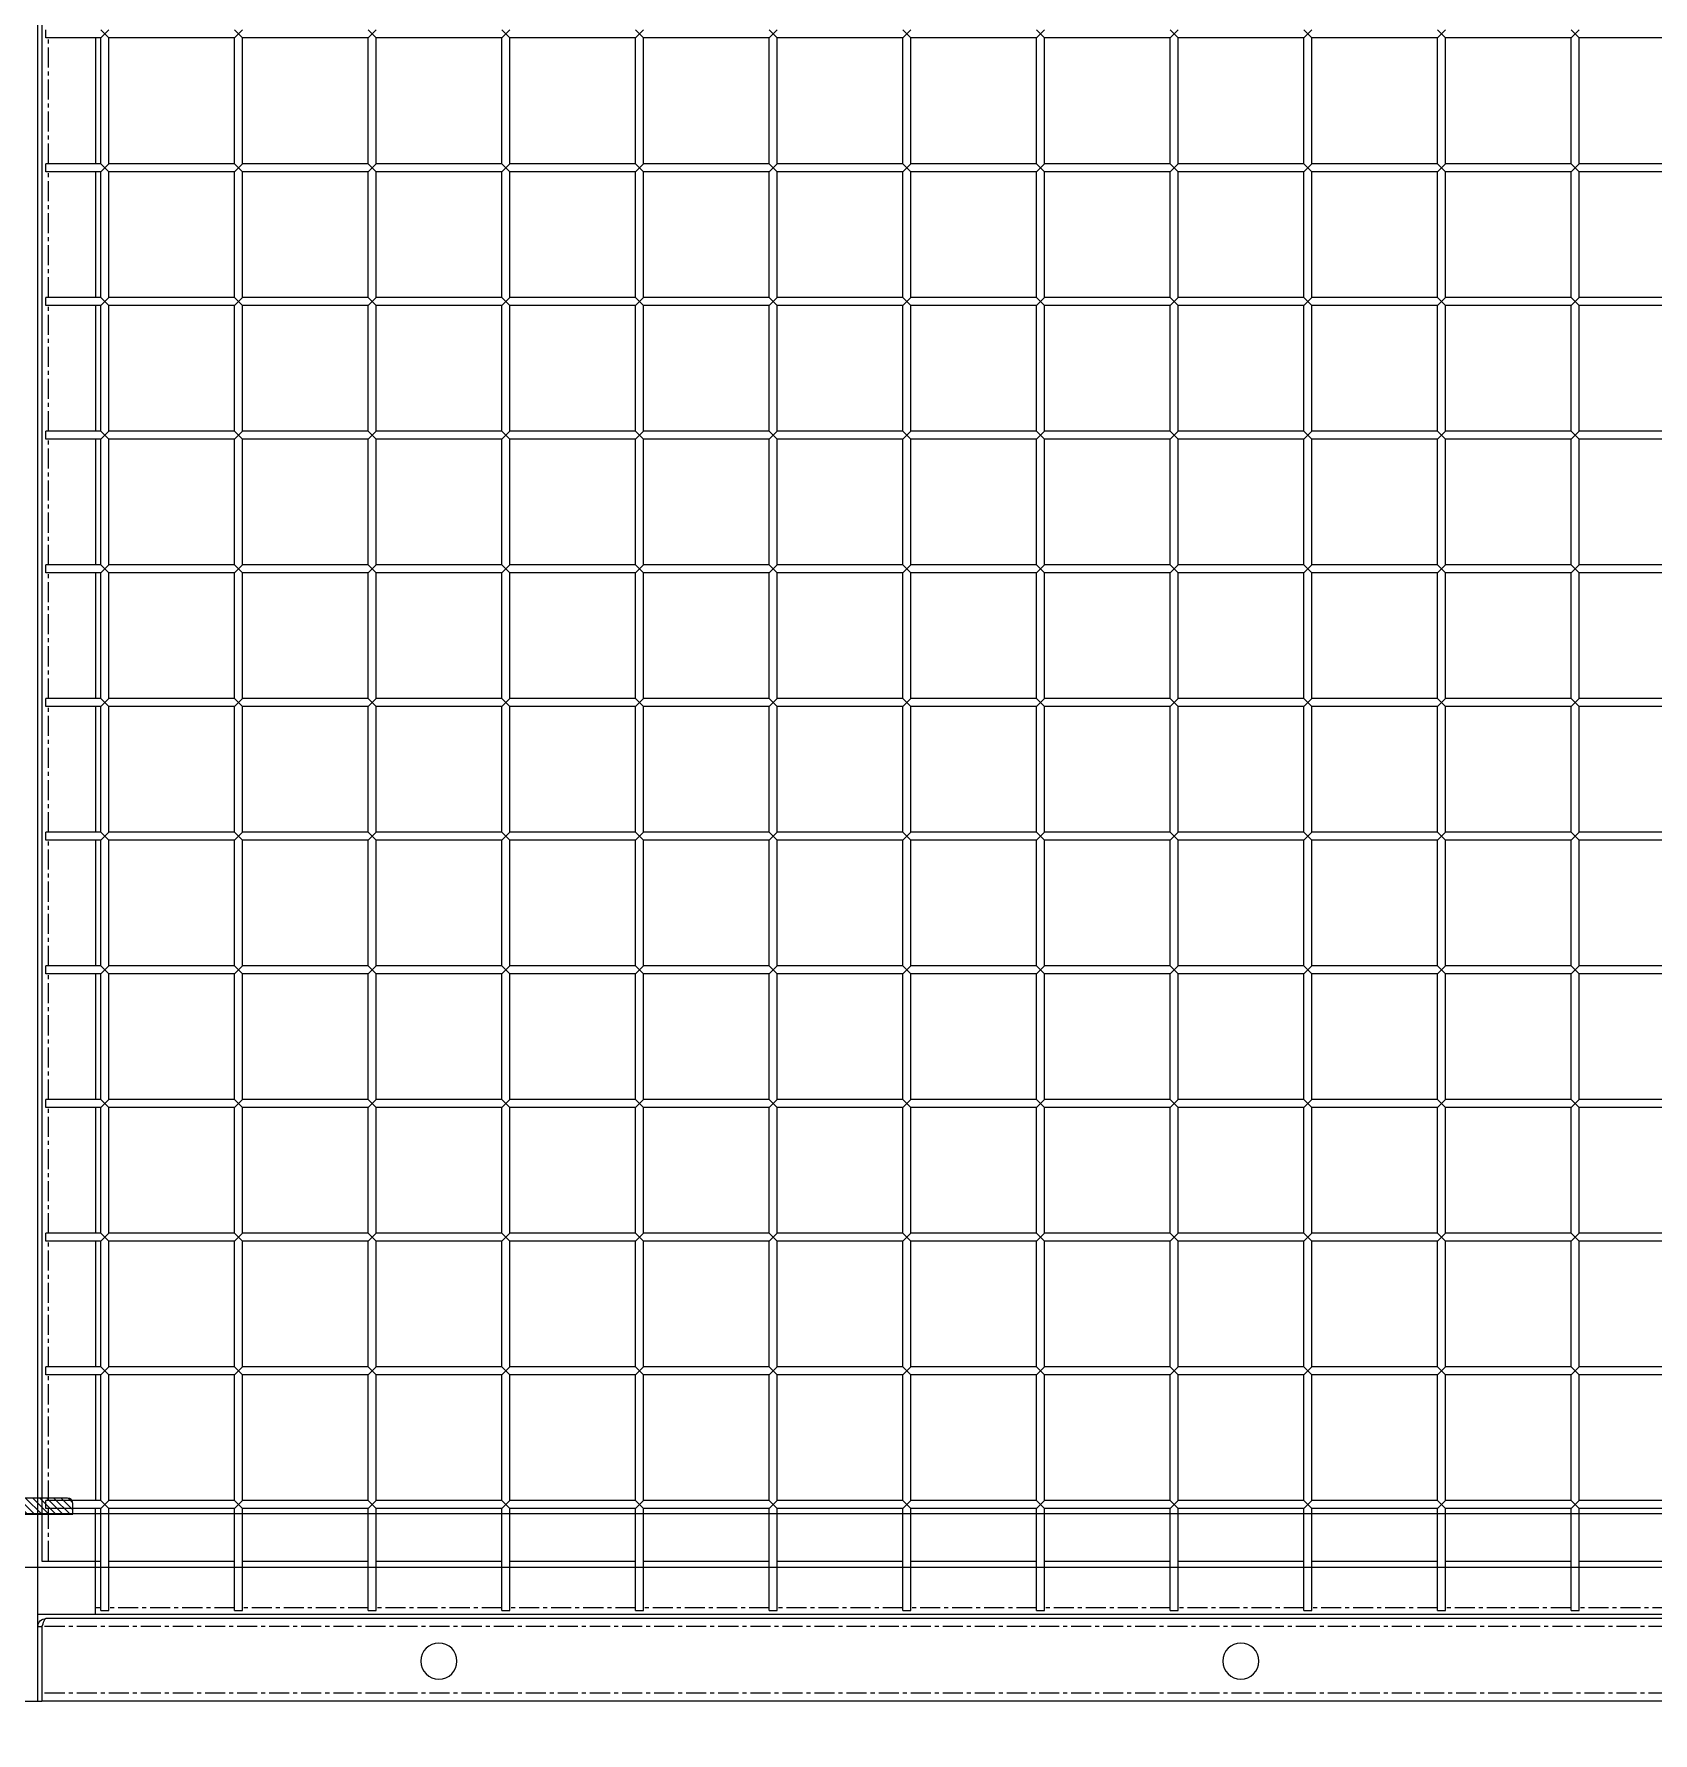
# Model space of a CAD drawing. Header units: millimetres. Extents: x -198529 to 244266, y -64 to 158464.
# Drawn here: x -165610 to -165005, y 94521 to 95157 of the extents above; entities that cross this region are included whole.
import ezdxf

# ---------------------------------------------------------------- set-up
doc = ezdxf.new("R2010")
doc.units = ezdxf.units.MM
doc.linetypes.add('CENTER', pattern=[12, 7.5, -1.5, 1.5, -1.5])
for name, color, linetype in [('0-DCC', 30, 'Continuous'), ('0-DCC-STRUC', 180, 'Continuous'), ('ANGEL STEEL_75x75x3.0', 22, 'Continuous')]:
    doc.layers.add(name, color=color, linetype=linetype)
pattern_1 = [(45, (70645.0448, 93964.8255), (-1.325825215, 1.325825215), [])]

# ---------------------------------------------------------------- blocks, each defined once
blk = doc.blocks.new('DCC2850x1800(右)')
at = {"color": 0, "linetype": 'Continuous'}
for p, q in [((65616, -74478.48), (65616, -72678.48)), ((65614.5, -72730.88), (65614.5, -74426.08)), ((65042.5, -73853.48), (65039.5, -73856.48)), ((65042.5, -73856.48), (65039.5, -73853.48)), ((65092.5, -73853.48), (65089.5, -73856.48)), ((65092.5, -73856.48), (65089.5, -73853.48)), ((65142.5, -73853.48), (65139.5, -73856.48)), ((65142.5, -73856.48), (65139.5, -73853.48)), ((65192.5, -73853.48), (65189.5, -73856.48)), ((65192.5, -73856.48), (65189.5, -73853.48)), ((65242.5, -73853.48), (65239.5, -73856.48)), ((65242.5, -73856.48), (65239.5, -73853.48)), ((65292.5, -73853.48), (65289.5, -73856.48)), ((65292.5, -73856.48), (65289.5, -73853.48)), ((65342.5, -73853.48), (65339.5, -73856.48)), ((65342.5, -73856.48), (65339.5, -73853.48)), ((65392.5, -73853.48), (65389.5, -73856.48)), ((65392.5, -73856.48), (65389.5, -73853.48)), ((65442.5, -73853.48), (65439.5, -73856.48)), ((65442.5, -73856.48), (65439.5, -73853.48)), ((65492.5, -73853.48), (65489.5, -73856.48)), ((65492.5, -73856.48), (65489.5, -73853.48)), ((65542.5, -73853.48), (65539.5, -73856.48)), ((65542.5, -73856.48), (65539.5, -73853.48)), ((65592.5, -73853.48), (65589.5, -73856.48)), ((65592.5, -73856.48), (65589.5, -73853.48)), ((65613, -73856.48), (65613, -73853.48)), ((64992.5, -73856.48), (65039.5, -73856.48)), ((65039.5, -73903.48), (65039.5, -73856.48)), ((65042.5, -73903.48), (65042.5, -73856.48)), ((65042.5, -73856.48), (65089.5, -73856.48)), ((65089.5, -73903.48), (65089.5, -73856.48)), ((65092.5, -73903.48), (65092.5, -73856.48)), ((65092.5, -73856.48), (65139.5, -73856.48)), ((65139.5, -73903.48), (65139.5, -73856.48)), ((65142.5, -73903.48), (65142.5, -73856.48)), ((65142.5, -73856.48), (65189.5, -73856.48)), ((65189.5, -73903.48), (65189.5, -73856.48)), ((65192.5, -73903.48), (65192.5, -73856.48)), ((65192.5, -73856.48), (65239.5, -73856.48)), ((65239.5, -73903.48), (65239.5, -73856.48)), ((65242.5, -73903.48), (65242.5, -73856.48)), ((65242.5, -73856.48), (65289.5, -73856.48)), ((65289.5, -73903.48), (65289.5, -73856.48)), ((65292.5, -73903.48), (65292.5, -73856.48)), ((65292.5, -73856.48), (65339.5, -73856.48)), ((65339.5, -73903.48), (65339.5, -73856.48)), ((65342.5, -73903.48), (65342.5, -73856.48)), ((65342.5, -73856.48), (65389.5, -73856.48)), ((65389.5, -73903.48), (65389.5, -73856.48)), ((65392.5, -73903.48), (65392.5, -73856.48)), ((65392.5, -73856.48), (65439.5, -73856.48)), ((65439.5, -73903.48), (65439.5, -73856.48)), ((65442.5, -73903.48), (65442.5, -73856.48)), ((65442.5, -73856.48), (65489.5, -73856.48)), ((65489.5, -73903.48), (65489.5, -73856.48)), ((65492.5, -73903.48), (65492.5, -73856.48)), ((65492.5, -73856.48), (65539.5, -73856.48)), ((65539.5, -73903.48), (65539.5, -73856.48)), ((65542.5, -73903.48), (65542.5, -73856.48)), ((65542.5, -73856.48), (65589.5, -73856.48)), ((65589.5, -73903.48), (65589.5, -73856.48)), ((65592.5, -73903.48), (65592.5, -73856.48)), ((65592.5, -73856.48), (65613, -73856.48)), ((65594.5, -73856.48), (65594.5, -73903.48)), ((64992.5, -73903.48), (65039.5, -73903.48)), ((65042.5, -73903.48), (65039.5, -73906.48)), ((65042.5, -73906.48), (65039.5, -73903.48)), ((65042.5, -73903.48), (65089.5, -73903.48)), ((65092.5, -73903.48), (65089.5, -73906.48)), ((65092.5, -73906.48), (65089.5, -73903.48)), ((65092.5, -73903.48), (65139.5, -73903.48)), ((65142.5, -73903.48), (65139.5, -73906.48)), ((65142.5, -73906.48), (65139.5, -73903.48)), ((65142.5, -73903.48), (65189.5, -73903.48)), ((65192.5, -73903.48), (65189.5, -73906.48)), ((65192.5, -73906.48), (65189.5, -73903.48)), ((65192.5, -73903.48), (65239.5, -73903.48)), ((65242.5, -73903.48), (65239.5, -73906.48)), ((65242.5, -73906.48), (65239.5, -73903.48)), ((65242.5, -73903.48), (65289.5, -73903.48)), ((65292.5, -73903.48), (65289.5, -73906.48)), ((65292.5, -73906.48), (65289.5, -73903.48)), ((65292.5, -73903.48), (65339.5, -73903.48)), ((65342.5, -73903.48), (65339.5, -73906.48)), ((65342.5, -73906.48), (65339.5, -73903.48)), ((65342.5, -73903.48), (65389.5, -73903.48)), ((65392.5, -73903.48), (65389.5, -73906.48)), ((65392.5, -73906.48), (65389.5, -73903.48)), ((65392.5, -73903.48), (65439.5, -73903.48)), ((65442.5, -73903.48), (65439.5, -73906.48)), ((65442.5, -73906.48), (65439.5, -73903.48)), ((65442.5, -73903.48), (65489.5, -73903.48)), ((65492.5, -73903.48), (65489.5, -73906.48)), ((65492.5, -73906.48), (65489.5, -73903.48)), ((65492.5, -73903.48), (65539.5, -73903.48)), ((65542.5, -73903.48), (65539.5, -73906.48)), ((65542.5, -73906.48), (65539.5, -73903.48)), ((65542.5, -73903.48), (65589.5, -73903.48)), ((65592.5, -73903.48), (65589.5, -73906.48)), ((65592.5, -73906.48), (65589.5, -73903.48)), ((65592.5, -73903.48), (65613, -73903.48)), ((65613, -73906.48), (65613, -73903.48)), ((64992.5, -73906.48), (65039.5, -73906.48)), ((65039.5, -73953.48), (65039.5, -73906.48)), ((65042.5, -73953.48), (65042.5, -73906.48)), ((65042.5, -73906.48), (65089.5, -73906.48)), ((65089.5, -73953.48), (65089.5, -73906.48)), ((65092.5, -73953.48), (65092.5, -73906.48)), ((65092.5, -73906.48), (65139.5, -73906.48)), ((65139.5, -73953.48), (65139.5, -73906.48)), ((65142.5, -73953.48), (65142.5, -73906.48)), ((65142.5, -73906.48), (65189.5, -73906.48)), ((65189.5, -73953.48), (65189.5, -73906.48)), ((65192.5, -73953.48), (65192.5, -73906.48)), ((65192.5, -73906.48), (65239.5, -73906.48)), ((65239.5, -73953.48), (65239.5, -73906.48)), ((65242.5, -73953.48), (65242.5, -73906.48)), ((65242.5, -73906.48), (65289.5, -73906.48)), ((65289.5, -73953.48), (65289.5, -73906.48)), ((65292.5, -73953.48), (65292.5, -73906.48)), ((65292.5, -73906.48), (65339.5, -73906.48)), ((65339.5, -73953.48), (65339.5, -73906.48)), ((65342.5, -73953.48), (65342.5, -73906.48)), ((65342.5, -73906.48), (65389.5, -73906.48)), ((65389.5, -73953.48), (65389.5, -73906.48)), ((65392.5, -73953.48), (65392.5, -73906.48)), ((65392.5, -73906.48), (65439.5, -73906.48)), ((65439.5, -73953.48), (65439.5, -73906.48)), ((65442.5, -73953.48), (65442.5, -73906.48)), ((65442.5, -73906.48), (65489.5, -73906.48)), ((65489.5, -73953.48), (65489.5, -73906.48)), ((65492.5, -73953.48), (65492.5, -73906.48)), ((65492.5, -73906.48), (65539.5, -73906.48)), ((65539.5, -73953.48), (65539.5, -73906.48)), ((65542.5, -73953.48), (65542.5, -73906.48)), ((65542.5, -73906.48), (65589.5, -73906.48)), ((65589.5, -73953.48), (65589.5, -73906.48)), ((65592.5, -73953.48), (65592.5, -73906.48)), ((65592.5, -73906.48), (65613, -73906.48)), ((65594.5, -73906.48), (65594.5, -73953.48)), ((64992.5, -73953.48), (65039.5, -73953.48)), ((65042.5, -73953.48), (65039.5, -73956.48)), ((65042.5, -73956.48), (65039.5, -73953.48)), ((65042.5, -73953.48), (65089.5, -73953.48)), ((65092.5, -73953.48), (65089.5, -73956.48)), ((65092.5, -73956.48), (65089.5, -73953.48)), ((65092.5, -73953.48), (65139.5, -73953.48)), ((65142.5, -73953.48), (65139.5, -73956.48)), ((65142.5, -73956.48), (65139.5, -73953.48)), ((65142.5, -73953.48), (65189.5, -73953.48)), ((65192.5, -73953.48), (65189.5, -73956.48)), ((65192.5, -73956.48), (65189.5, -73953.48)), ((65192.5, -73953.48), (65239.5, -73953.48)), ((65242.5, -73953.48), (65239.5, -73956.48)), ((65242.5, -73956.48), (65239.5, -73953.48)), ((65242.5, -73953.48), (65289.5, -73953.48)), ((65292.5, -73953.48), (65289.5, -73956.48)), ((65292.5, -73956.48), (65289.5, -73953.48)), ((65292.5, -73953.48), (65339.5, -73953.48)), ((65342.5, -73953.48), (65339.5, -73956.48)), ((65342.5, -73956.48), (65339.5, -73953.48)), ((65342.5, -73953.48), (65389.5, -73953.48)), ((65392.5, -73953.48), (65389.5, -73956.48)), ((65392.5, -73956.48), (65389.5, -73953.48)), ((65392.5, -73953.48), (65439.5, -73953.48)), ((65442.5, -73953.48), (65439.5, -73956.48)), ((65442.5, -73956.48), (65439.5, -73953.48)), ((65442.5, -73953.48), (65489.5, -73953.48)), ((65492.5, -73953.48), (65489.5, -73956.48)), ((65492.5, -73956.48), (65489.5, -73953.48)), ((65492.5, -73953.48), (65539.5, -73953.48)), ((65542.5, -73953.48), (65539.5, -73956.48)), ((65542.5, -73956.48), (65539.5, -73953.48)), ((65542.5, -73953.48), (65589.5, -73953.48)), ((65592.5, -73953.48), (65589.5, -73956.48)), ((65592.5, -73956.48), (65589.5, -73953.48)), ((65592.5, -73953.48), (65613, -73953.48)), ((65613, -73956.48), (65613, -73953.48)), ((64992.5, -73956.48), (65039.5, -73956.48)), ((65039.5, -74003.48), (65039.5, -73956.48)), ((65042.5, -74003.48), (65042.5, -73956.48)), ((65042.5, -73956.48), (65089.5, -73956.48)), ((65089.5, -74003.48), (65089.5, -73956.48)), ((65092.5, -74003.48), (65092.5, -73956.48)), ((65092.5, -73956.48), (65139.5, -73956.48)), ((65139.5, -74003.48), (65139.5, -73956.48)), ((65142.5, -74003.48), (65142.5, -73956.48)), ((65142.5, -73956.48), (65189.5, -73956.48)), ((65189.5, -74003.48), (65189.5, -73956.48)), ((65192.5, -74003.48), (65192.5, -73956.48)), ((65192.5, -73956.48), (65239.5, -73956.48)), ((65239.5, -74003.48), (65239.5, -73956.48)), ((65242.5, -74003.48), (65242.5, -73956.48)), ((65242.5, -73956.48), (65289.5, -73956.48)), ((65289.5, -74003.48), (65289.5, -73956.48)), ((65292.5, -74003.48), (65292.5, -73956.48)), ((65292.5, -73956.48), (65339.5, -73956.48)), ((65339.5, -74003.48), (65339.5, -73956.48)), ((65342.5, -74003.48), (65342.5, -73956.48)), ((65342.5, -73956.48), (65389.5, -73956.48)), ((65389.5, -74003.48), (65389.5, -73956.48)), ((65392.5, -74003.48), (65392.5, -73956.48)), ((65392.5, -73956.48), (65439.5, -73956.48)), ((65439.5, -74003.48), (65439.5, -73956.48)), ((65442.5, -74003.48), (65442.5, -73956.48)), ((65442.5, -73956.48), (65489.5, -73956.48)), ((65489.5, -74003.48), (65489.5, -73956.48)), ((65492.5, -74003.48), (65492.5, -73956.48)), ((65492.5, -73956.48), (65539.5, -73956.48)), ((65539.5, -74003.48), (65539.5, -73956.48)), ((65542.5, -74003.48), (65542.5, -73956.48)), ((65542.5, -73956.48), (65589.5, -73956.48)), ((65589.5, -74003.48), (65589.5, -73956.48)), ((65592.5, -74003.48), (65592.5, -73956.48)), ((65592.5, -73956.48), (65613, -73956.48)), ((65594.5, -73956.48), (65594.5, -74003.48)), ((64992.5, -74003.48), (65039.5, -74003.48)), ((64992.5, -74006.48), (65039.5, -74006.48)), ((65042.5, -74003.48), (65039.5, -74006.48)), ((65042.5, -74006.48), (65039.5, -74003.48)), ((65039.5, -74053.48), (65039.5, -74006.48)), ((65042.5, -74003.48), (65089.5, -74003.48)), ((65042.5, -74053.48), (65042.5, -74006.48)), ((65042.5, -74006.48), (65089.5, -74006.48)), ((65092.5, -74003.48), (65089.5, -74006.48)), ((65092.5, -74006.48), (65089.5, -74003.48)), ((65089.5, -74053.48), (65089.5, -74006.48)), ((65092.5, -74003.48), (65139.5, -74003.48)), ((65092.5, -74053.48), (65092.5, -74006.48)), ((65092.5, -74006.48), (65139.5, -74006.48)), ((65142.5, -74003.48), (65139.5, -74006.48)), ((65142.5, -74006.48), (65139.5, -74003.48)), ((65139.5, -74053.48), (65139.5, -74006.48)), ((65142.5, -74003.48), (65189.5, -74003.48)), ((65142.5, -74053.48), (65142.5, -74006.48)), ((65142.5, -74006.48), (65189.5, -74006.48)), ((65192.5, -74003.48), (65189.5, -74006.48)), ((65192.5, -74006.48), (65189.5, -74003.48)), ((65189.5, -74053.48), (65189.5, -74006.48)), ((65192.5, -74003.48), (65239.5, -74003.48)), ((65192.5, -74053.48), (65192.5, -74006.48)), ((65192.5, -74006.48), (65239.5, -74006.48)), ((65242.5, -74003.48), (65239.5, -74006.48)), ((65242.5, -74006.48), (65239.5, -74003.48)), ((65239.5, -74053.48), (65239.5, -74006.48)), ((65242.5, -74003.48), (65289.5, -74003.48)), ((65242.5, -74053.48), (65242.5, -74006.48)), ((65242.5, -74006.48), (65289.5, -74006.48)), ((65292.5, -74003.48), (65289.5, -74006.48)), ((65292.5, -74006.48), (65289.5, -74003.48)), ((65289.5, -74053.48), (65289.5, -74006.48)), ((65292.5, -74003.48), (65339.5, -74003.48)), ((65292.5, -74053.48), (65292.5, -74006.48)), ((65292.5, -74006.48), (65339.5, -74006.48)), ((65342.5, -74003.48), (65339.5, -74006.48)), ((65342.5, -74006.48), (65339.5, -74003.48)), ((65339.5, -74053.48), (65339.5, -74006.48)), ((65342.5, -74003.48), (65389.5, -74003.48)), ((65342.5, -74053.48), (65342.5, -74006.48)), ((65342.5, -74006.48), (65389.5, -74006.48)), ((65392.5, -74003.48), (65389.5, -74006.48)), ((65392.5, -74006.48), (65389.5, -74003.48)), ((65389.5, -74053.48), (65389.5, -74006.48)), ((65392.5, -74003.48), (65439.5, -74003.48)), ((65392.5, -74053.48), (65392.5, -74006.48)), ((65392.5, -74006.48), (65439.5, -74006.48)), ((65442.5, -74003.48), (65439.5, -74006.48)), ((65442.5, -74006.48), (65439.5, -74003.48)), ((65439.5, -74053.48), (65439.5, -74006.48)), ((65442.5, -74003.48), (65489.5, -74003.48)), ((65442.5, -74053.48), (65442.5, -74006.48)), ((65442.5, -74006.48), (65489.5, -74006.48)), ((65492.5, -74003.48), (65489.5, -74006.48)), ((65492.5, -74006.48), (65489.5, -74003.48)), ((65489.5, -74053.48), (65489.5, -74006.48)), ((65492.5, -74003.48), (65539.5, -74003.48)), ((65492.5, -74053.48), (65492.5, -74006.48)), ((65492.5, -74006.48), (65539.5, -74006.48)), ((65542.5, -74003.48), (65539.5, -74006.48)), ((65542.5, -74006.48), (65539.5, -74003.48)), ((65539.5, -74053.48), (65539.5, -74006.48)), ((65542.5, -74003.48), (65589.5, -74003.48)), ((65542.5, -74053.48), (65542.5, -74006.48)), ((65542.5, -74006.48), (65589.5, -74006.48)), ((65592.5, -74003.48), (65589.5, -74006.48)), ((65592.5, -74006.48), (65589.5, -74003.48)), ((65589.5, -74053.48), (65589.5, -74006.48)), ((65592.5, -74003.48), (65613, -74003.48)), ((65592.5, -74053.48), (65592.5, -74006.48)), ((65592.5, -74006.48), (65613, -74006.48)), ((65594.5, -74006.48), (65594.5, -74053.48)), ((65613, -74006.48), (65613, -74003.48)), ((64992.5, -74053.48), (65039.5, -74053.48)), ((64992.5, -74056.48), (65039.5, -74056.48)), ((65042.5, -74053.48), (65039.5, -74056.48)), ((65042.5, -74056.48), (65039.5, -74053.48)), ((65039.5, -74103.48), (65039.5, -74056.48)), ((65042.5, -74053.48), (65089.5, -74053.48)), ((65042.5, -74103.48), (65042.5, -74056.48)), ((65042.5, -74056.48), (65089.5, -74056.48)), ((65092.5, -74053.48), (65089.5, -74056.48)), ((65092.5, -74056.48), (65089.5, -74053.48)), ((65089.5, -74103.48), (65089.5, -74056.48)), ((65092.5, -74053.48), (65139.5, -74053.48)), ((65092.5, -74103.48), (65092.5, -74056.48)), ((65092.5, -74056.48), (65139.5, -74056.48)), ((65142.5, -74053.48), (65139.5, -74056.48)), ((65142.5, -74056.48), (65139.5, -74053.48)), ((65139.5, -74103.48), (65139.5, -74056.48)), ((65142.5, -74053.48), (65189.5, -74053.48)), ((65142.5, -74103.48), (65142.5, -74056.48)), ((65142.5, -74056.48), (65189.5, -74056.48)), ((65192.5, -74053.48), (65189.5, -74056.48)), ((65192.5, -74056.48), (65189.5, -74053.48)), ((65189.5, -74103.48), (65189.5, -74056.48)), ((65192.5, -74053.48), (65239.5, -74053.48)), ((65192.5, -74103.48), (65192.5, -74056.48)), ((65192.5, -74056.48), (65239.5, -74056.48)), ((65242.5, -74053.48), (65239.5, -74056.48)), ((65242.5, -74056.48), (65239.5, -74053.48)), ((65239.5, -74103.48), (65239.5, -74056.48)), ((65242.5, -74053.48), (65289.5, -74053.48)), ((65242.5, -74103.48), (65242.5, -74056.48)), ((65242.5, -74056.48), (65289.5, -74056.48)), ((65292.5, -74053.48), (65289.5, -74056.48)), ((65292.5, -74056.48), (65289.5, -74053.48)), ((65289.5, -74103.48), (65289.5, -74056.48)), ((65292.5, -74053.48), (65339.5, -74053.48)), ((65292.5, -74103.48), (65292.5, -74056.48)), ((65292.5, -74056.48), (65339.5, -74056.48)), ((65342.5, -74053.48), (65339.5, -74056.48)), ((65342.5, -74056.48), (65339.5, -74053.48)), ((65339.5, -74103.48), (65339.5, -74056.48)), ((65342.5, -74053.48), (65389.5, -74053.48)), ((65342.5, -74103.48), (65342.5, -74056.48)), ((65342.5, -74056.48), (65389.5, -74056.48)), ((65392.5, -74053.48), (65389.5, -74056.48)), ((65392.5, -74056.48), (65389.5, -74053.48)), ((65389.5, -74103.48), (65389.5, -74056.48)), ((65392.5, -74053.48), (65439.5, -74053.48)), ((65392.5, -74103.48), (65392.5, -74056.48)), ((65392.5, -74056.48), (65439.5, -74056.48)), ((65442.5, -74053.48), (65439.5, -74056.48)), ((65442.5, -74056.48), (65439.5, -74053.48)), ((65439.5, -74103.48), (65439.5, -74056.48)), ((65442.5, -74053.48), (65489.5, -74053.48)), ((65442.5, -74103.48), (65442.5, -74056.48)), ((65442.5, -74056.48), (65489.5, -74056.48)), ((65492.5, -74053.48), (65489.5, -74056.48)), ((65492.5, -74056.48), (65489.5, -74053.48)), ((65489.5, -74103.48), (65489.5, -74056.48)), ((65492.5, -74053.48), (65539.5, -74053.48)), ((65492.5, -74103.48), (65492.5, -74056.48)), ((65492.5, -74056.48), (65539.5, -74056.48)), ((65542.5, -74053.48), (65539.5, -74056.48)), ((65542.5, -74056.48), (65539.5, -74053.48)), ((65539.5, -74103.48), (65539.5, -74056.48)), ((65542.5, -74053.48), (65589.5, -74053.48)), ((65542.5, -74103.48), (65542.5, -74056.48)), ((65542.5, -74056.48), (65589.5, -74056.48)), ((65592.5, -74053.48), (65589.5, -74056.48)), ((65592.5, -74056.48), (65589.5, -74053.48)), ((65589.5, -74103.48), (65589.5, -74056.48)), ((65592.5, -74053.48), (65613, -74053.48)), ((65592.5, -74103.48), (65592.5, -74056.48)), ((65592.5, -74056.48), (65613, -74056.48)), ((65594.5, -74056.48), (65594.5, -74103.48)), ((65613, -74056.48), (65613, -74053.48)), ((64992.5, -74103.48), (65039.5, -74103.48)), ((64992.5, -74106.48), (65039.5, -74106.48)), ((65042.5, -74103.48), (65039.5, -74106.48)), ((65042.5, -74106.48), (65039.5, -74103.48)), ((65039.5, -74153.48), (65039.5, -74106.48)), ((65042.5, -74103.48), (65089.5, -74103.48)), ((65042.5, -74153.48), (65042.5, -74106.48)), ((65042.5, -74106.48), (65089.5, -74106.48)), ((65092.5, -74103.48), (65089.5, -74106.48)), ((65092.5, -74106.48), (65089.5, -74103.48)), ((65089.5, -74153.48), (65089.5, -74106.48)), ((65092.5, -74103.48), (65139.5, -74103.48)), ((65092.5, -74153.48), (65092.5, -74106.48)), ((65092.5, -74106.48), (65139.5, -74106.48)), ((65142.5, -74103.48), (65139.5, -74106.48)), ((65142.5, -74106.48), (65139.5, -74103.48)), ((65139.5, -74153.48), (65139.5, -74106.48)), ((65142.5, -74103.48), (65189.5, -74103.48)), ((65142.5, -74153.48), (65142.5, -74106.48)), ((65142.5, -74106.48), (65189.5, -74106.48)), ((65192.5, -74103.48), (65189.5, -74106.48)), ((65192.5, -74106.48), (65189.5, -74103.48)), ((65189.5, -74153.48), (65189.5, -74106.48)), ((65192.5, -74103.48), (65239.5, -74103.48)), ((65192.5, -74153.48), (65192.5, -74106.48)), ((65192.5, -74106.48), (65239.5, -74106.48)), ((65242.5, -74103.48), (65239.5, -74106.48)), ((65242.5, -74106.48), (65239.5, -74103.48)), ((65239.5, -74153.48), (65239.5, -74106.48)), ((65242.5, -74103.48), (65289.5, -74103.48)), ((65242.5, -74153.48), (65242.5, -74106.48)), ((65242.5, -74106.48), (65289.5, -74106.48)), ((65292.5, -74103.48), (65289.5, -74106.48)), ((65292.5, -74106.48), (65289.5, -74103.48)), ((65289.5, -74153.48), (65289.5, -74106.48)), ((65292.5, -74103.48), (65339.5, -74103.48)), ((65292.5, -74153.48), (65292.5, -74106.48)), ((65292.5, -74106.48), (65339.5, -74106.48)), ((65342.5, -74103.48), (65339.5, -74106.48)), ((65342.5, -74106.48), (65339.5, -74103.48)), ((65339.5, -74153.48), (65339.5, -74106.48)), ((65342.5, -74103.48), (65389.5, -74103.48)), ((65342.5, -74153.48), (65342.5, -74106.48)), ((65342.5, -74106.48), (65389.5, -74106.48)), ((65392.5, -74103.48), (65389.5, -74106.48)), ((65392.5, -74106.48), (65389.5, -74103.48)), ((65389.5, -74153.48), (65389.5, -74106.48)), ((65392.5, -74103.48), (65439.5, -74103.48)), ((65392.5, -74153.48), (65392.5, -74106.48)), ((65392.5, -74106.48), (65439.5, -74106.48)), ((65442.5, -74103.48), (65439.5, -74106.48)), ((65442.5, -74106.48), (65439.5, -74103.48)), ((65439.5, -74153.48), (65439.5, -74106.48)), ((65442.5, -74103.48), (65489.5, -74103.48)), ((65442.5, -74153.48), (65442.5, -74106.48)), ((65442.5, -74106.48), (65489.5, -74106.48)), ((65492.5, -74103.48), (65489.5, -74106.48)), ((65492.5, -74106.48), (65489.5, -74103.48)), ((65489.5, -74153.48), (65489.5, -74106.48)), ((65492.5, -74103.48), (65539.5, -74103.48)), ((65492.5, -74153.48), (65492.5, -74106.48)), ((65492.5, -74106.48), (65539.5, -74106.48)), ((65542.5, -74103.48), (65539.5, -74106.48)), ((65542.5, -74106.48), (65539.5, -74103.48)), ((65539.5, -74153.48), (65539.5, -74106.48)), ((65542.5, -74103.48), (65589.5, -74103.48)), ((65542.5, -74153.48), (65542.5, -74106.48)), ((65542.5, -74106.48), (65589.5, -74106.48)), ((65592.5, -74103.48), (65589.5, -74106.48)), ((65592.5, -74106.48), (65589.5, -74103.48)), ((65589.5, -74153.48), (65589.5, -74106.48)), ((65592.5, -74103.48), (65613, -74103.48)), ((65592.5, -74153.48), (65592.5, -74106.48)), ((65592.5, -74106.48), (65613, -74106.48)), ((65594.5, -74106.48), (65594.5, -74153.48)), ((65613, -74106.48), (65613, -74103.48)), ((64992.5, -74153.48), (65039.5, -74153.48)), ((64992.5, -74156.48), (65039.5, -74156.48)), ((65042.5, -74153.48), (65039.5, -74156.48)), ((65042.5, -74156.48), (65039.5, -74153.48)), ((65039.5, -74203.48), (65039.5, -74156.48)), ((65042.5, -74153.48), (65089.5, -74153.48)), ((65042.5, -74203.48), (65042.5, -74156.48)), ((65042.5, -74156.48), (65089.5, -74156.48)), ((65092.5, -74153.48), (65089.5, -74156.48)), ((65092.5, -74156.48), (65089.5, -74153.48)), ((65089.5, -74203.48), (65089.5, -74156.48)), ((65092.5, -74153.48), (65139.5, -74153.48)), ((65092.5, -74203.48), (65092.5, -74156.48)), ((65092.5, -74156.48), (65139.5, -74156.48)), ((65142.5, -74153.48), (65139.5, -74156.48)), ((65142.5, -74156.48), (65139.5, -74153.48)), ((65139.5, -74203.48), (65139.5, -74156.48)), ((65142.5, -74153.48), (65189.5, -74153.48)), ((65142.5, -74203.48), (65142.5, -74156.48)), ((65142.5, -74156.48), (65189.5, -74156.48)), ((65192.5, -74153.48), (65189.5, -74156.48)), ((65192.5, -74156.48), (65189.5, -74153.48)), ((65189.5, -74203.48), (65189.5, -74156.48)), ((65192.5, -74153.48), (65239.5, -74153.48)), ((65192.5, -74203.48), (65192.5, -74156.48)), ((65192.5, -74156.48), (65239.5, -74156.48)), ((65242.5, -74153.48), (65239.5, -74156.48)), ((65242.5, -74156.48), (65239.5, -74153.48)), ((65239.5, -74203.48), (65239.5, -74156.48)), ((65242.5, -74153.48), (65289.5, -74153.48)), ((65242.5, -74203.48), (65242.5, -74156.48)), ((65242.5, -74156.48), (65289.5, -74156.48)), ((65292.5, -74153.48), (65289.5, -74156.48)), ((65292.5, -74156.48), (65289.5, -74153.48)), ((65289.5, -74203.48), (65289.5, -74156.48)), ((65292.5, -74153.48), (65339.5, -74153.48)), ((65292.5, -74203.48), (65292.5, -74156.48)), ((65292.5, -74156.48), (65339.5, -74156.48)), ((65342.5, -74153.48), (65339.5, -74156.48)), ((65342.5, -74156.48), (65339.5, -74153.48)), ((65339.5, -74203.48), (65339.5, -74156.48)), ((65342.5, -74153.48), (65389.5, -74153.48)), ((65342.5, -74203.48), (65342.5, -74156.48)), ((65342.5, -74156.48), (65389.5, -74156.48)), ((65392.5, -74153.48), (65389.5, -74156.48)), ((65392.5, -74156.48), (65389.5, -74153.48)), ((65389.5, -74203.48), (65389.5, -74156.48)), ((65392.5, -74153.48), (65439.5, -74153.48)), ((65392.5, -74203.48), (65392.5, -74156.48)), ((65392.5, -74156.48), (65439.5, -74156.48)), ((65442.5, -74153.48), (65439.5, -74156.48)), ((65442.5, -74156.48), (65439.5, -74153.48)), ((65439.5, -74203.48), (65439.5, -74156.48)), ((65442.5, -74153.48), (65489.5, -74153.48)), ((65442.5, -74203.48), (65442.5, -74156.48)), ((65442.5, -74156.48), (65489.5, -74156.48)), ((65492.5, -74153.48), (65489.5, -74156.48)), ((65492.5, -74156.48), (65489.5, -74153.48)), ((65489.5, -74203.48), (65489.5, -74156.48)), ((65492.5, -74153.48), (65539.5, -74153.48)), ((65492.5, -74203.48), (65492.5, -74156.48)), ((65492.5, -74156.48), (65539.5, -74156.48)), ((65542.5, -74153.48), (65539.5, -74156.48)), ((65542.5, -74156.48), (65539.5, -74153.48)), ((65539.5, -74203.48), (65539.5, -74156.48)), ((65542.5, -74153.48), (65589.5, -74153.48)), ((65542.5, -74203.48), (65542.5, -74156.48)), ((65542.5, -74156.48), (65589.5, -74156.48)), ((65592.5, -74153.48), (65589.5, -74156.48)), ((65592.5, -74156.48), (65589.5, -74153.48)), ((65589.5, -74203.48), (65589.5, -74156.48)), ((65592.5, -74153.48), (65613, -74153.48)), ((65592.5, -74203.48), (65592.5, -74156.48)), ((65592.5, -74156.48), (65613, -74156.48)), ((65594.5, -74156.48), (65594.5, -74203.48)), ((65613, -74156.48), (65613, -74153.48)), ((64992.5, -74203.48), (65039.5, -74203.48)), ((65042.5, -74203.48), (65039.5, -74206.48)), ((65042.5, -74206.48), (65039.5, -74203.48)), ((65042.5, -74203.48), (65089.5, -74203.48)), ((65092.5, -74203.48), (65089.5, -74206.48)), ((65092.5, -74206.48), (65089.5, -74203.48)), ((65092.5, -74203.48), (65139.5, -74203.48)), ((65142.5, -74203.48), (65139.5, -74206.48)), ((65142.5, -74206.48), (65139.5, -74203.48)), ((65142.5, -74203.48), (65189.5, -74203.48)), ((65192.5, -74203.48), (65189.5, -74206.48)), ((65192.5, -74206.48), (65189.5, -74203.48)), ((65192.5, -74203.48), (65239.5, -74203.48)), ((65242.5, -74203.48), (65239.5, -74206.48)), ((65242.5, -74206.48), (65239.5, -74203.48)), ((65242.5, -74203.48), (65289.5, -74203.48)), ((65292.5, -74203.48), (65289.5, -74206.48)), ((65292.5, -74206.48), (65289.5, -74203.48)), ((65292.5, -74203.48), (65339.5, -74203.48)), ((65342.5, -74203.48), (65339.5, -74206.48)), ((65342.5, -74206.48), (65339.5, -74203.48)), ((65342.5, -74203.48), (65389.5, -74203.48)), ((65392.5, -74203.48), (65389.5, -74206.48)), ((65392.5, -74206.48), (65389.5, -74203.48)), ((65392.5, -74203.48), (65439.5, -74203.48)), ((65442.5, -74203.48), (65439.5, -74206.48)), ((65442.5, -74206.48), (65439.5, -74203.48)), ((65442.5, -74203.48), (65489.5, -74203.48)), ((65492.5, -74203.48), (65489.5, -74206.48)), ((65492.5, -74206.48), (65489.5, -74203.48)), ((65492.5, -74203.48), (65539.5, -74203.48)), ((65542.5, -74203.48), (65539.5, -74206.48)), ((65542.5, -74206.48), (65539.5, -74203.48)), ((65542.5, -74203.48), (65589.5, -74203.48)), ((65592.5, -74203.48), (65589.5, -74206.48)), ((65592.5, -74206.48), (65589.5, -74203.48)), ((65592.5, -74203.48), (65613, -74203.48)), ((65613, -74206.48), (65613, -74203.48)), ((64992.5, -74206.48), (65039.5, -74206.48)), ((65039.5, -74253.48), (65039.5, -74206.48)), ((65042.5, -74253.48), (65042.5, -74206.48)), ((65042.5, -74206.48), (65089.5, -74206.48)), ((65089.5, -74253.48), (65089.5, -74206.48)), ((65092.5, -74253.48), (65092.5, -74206.48)), ((65092.5, -74206.48), (65139.5, -74206.48)), ((65139.5, -74253.48), (65139.5, -74206.48)), ((65142.5, -74253.48), (65142.5, -74206.48)), ((65142.5, -74206.48), (65189.5, -74206.48)), ((65189.5, -74253.48), (65189.5, -74206.48)), ((65192.5, -74253.48), (65192.5, -74206.48)), ((65192.5, -74206.48), (65239.5, -74206.48)), ((65239.5, -74253.48), (65239.5, -74206.48)), ((65242.5, -74253.48), (65242.5, -74206.48)), ((65242.5, -74206.48), (65289.5, -74206.48)), ((65289.5, -74253.48), (65289.5, -74206.48)), ((65292.5, -74253.48), (65292.5, -74206.48)), ((65292.5, -74206.48), (65339.5, -74206.48)), ((65339.5, -74253.48), (65339.5, -74206.48)), ((65342.5, -74253.48), (65342.5, -74206.48)), ((65342.5, -74206.48), (65389.5, -74206.48)), ((65389.5, -74253.48), (65389.5, -74206.48)), ((65392.5, -74253.48), (65392.5, -74206.48)), ((65392.5, -74206.48), (65439.5, -74206.48)), ((65439.5, -74253.48), (65439.5, -74206.48)), ((65442.5, -74253.48), (65442.5, -74206.48)), ((65442.5, -74206.48), (65489.5, -74206.48)), ((65489.5, -74253.48), (65489.5, -74206.48)), ((65492.5, -74253.48), (65492.5, -74206.48)), ((65492.5, -74206.48), (65539.5, -74206.48)), ((65539.5, -74253.48), (65539.5, -74206.48)), ((65542.5, -74253.48), (65542.5, -74206.48)), ((65542.5, -74206.48), (65589.5, -74206.48)), ((65589.5, -74253.48), (65589.5, -74206.48)), ((65592.5, -74253.48), (65592.5, -74206.48)), ((65592.5, -74206.48), (65613, -74206.48)), ((65594.5, -74206.48), (65594.5, -74253.48)), ((64992.5, -74253.48), (65039.5, -74253.48)), ((65042.5, -74253.48), (65039.5, -74256.48)), ((65042.5, -74256.48), (65039.5, -74253.48)), ((65042.5, -74253.48), (65089.5, -74253.48)), ((65092.5, -74253.48), (65089.5, -74256.48)), ((65092.5, -74256.48), (65089.5, -74253.48)), ((65092.5, -74253.48), (65139.5, -74253.48)), ((65142.5, -74253.48), (65139.5, -74256.48)), ((65142.5, -74256.48), (65139.5, -74253.48)), ((65142.5, -74253.48), (65189.5, -74253.48)), ((65192.5, -74253.48), (65189.5, -74256.48)), ((65192.5, -74256.48), (65189.5, -74253.48)), ((65192.5, -74253.48), (65239.5, -74253.48)), ((65242.5, -74253.48), (65239.5, -74256.48)), ((65242.5, -74256.48), (65239.5, -74253.48)), ((65242.5, -74253.48), (65289.5, -74253.48)), ((65292.5, -74253.48), (65289.5, -74256.48)), ((65292.5, -74256.48), (65289.5, -74253.48)), ((65292.5, -74253.48), (65339.5, -74253.48)), ((65342.5, -74253.48), (65339.5, -74256.48)), ((65342.5, -74256.48), (65339.5, -74253.48)), ((65342.5, -74253.48), (65389.5, -74253.48)), ((65392.5, -74253.48), (65389.5, -74256.48)), ((65392.5, -74256.48), (65389.5, -74253.48)), ((65392.5, -74253.48), (65439.5, -74253.48)), ((65442.5, -74253.48), (65439.5, -74256.48)), ((65442.5, -74256.48), (65439.5, -74253.48)), ((65442.5, -74253.48), (65489.5, -74253.48)), ((65492.5, -74253.48), (65489.5, -74256.48)), ((65492.5, -74256.48), (65489.5, -74253.48)), ((65492.5, -74253.48), (65539.5, -74253.48)), ((65542.5, -74253.48), (65539.5, -74256.48)), ((65542.5, -74256.48), (65539.5, -74253.48)), ((65542.5, -74253.48), (65589.5, -74253.48)), ((65592.5, -74253.48), (65589.5, -74256.48)), ((65592.5, -74256.48), (65589.5, -74253.48)), ((65592.5, -74253.48), (65613, -74253.48)), ((65613, -74256.48), (65613, -74253.48)), ((64992.5, -74256.48), (65039.5, -74256.48)), ((65039.5, -74303.48), (65039.5, -74256.48)), ((65042.5, -74303.48), (65042.5, -74256.48)), ((65042.5, -74256.48), (65089.5, -74256.48)), ((65089.5, -74303.48), (65089.5, -74256.48)), ((65092.5, -74303.48), (65092.5, -74256.48)), ((65092.5, -74256.48), (65139.5, -74256.48)), ((65139.5, -74303.48), (65139.5, -74256.48)), ((65142.5, -74303.48), (65142.5, -74256.48)), ((65142.5, -74256.48), (65189.5, -74256.48)), ((65189.5, -74303.48), (65189.5, -74256.48)), ((65192.5, -74303.48), (65192.5, -74256.48)), ((65192.5, -74256.48), (65239.5, -74256.48)), ((65239.5, -74303.48), (65239.5, -74256.48)), ((65242.5, -74303.48), (65242.5, -74256.48)), ((65242.5, -74256.48), (65289.5, -74256.48)), ((65289.5, -74303.48), (65289.5, -74256.48)), ((65292.5, -74303.48), (65292.5, -74256.48)), ((65292.5, -74256.48), (65339.5, -74256.48)), ((65339.5, -74303.48), (65339.5, -74256.48)), ((65342.5, -74303.48), (65342.5, -74256.48)), ((65342.5, -74256.48), (65389.5, -74256.48)), ((65389.5, -74303.48), (65389.5, -74256.48)), ((65392.5, -74303.48), (65392.5, -74256.48)), ((65392.5, -74256.48), (65439.5, -74256.48)), ((65439.5, -74303.48), (65439.5, -74256.48)), ((65442.5, -74303.48), (65442.5, -74256.48)), ((65442.5, -74256.48), (65489.5, -74256.48)), ((65489.5, -74303.48), (65489.5, -74256.48)), ((65492.5, -74303.48), (65492.5, -74256.48)), ((65492.5, -74256.48), (65539.5, -74256.48)), ((65539.5, -74303.48), (65539.5, -74256.48)), ((65542.5, -74303.48), (65542.5, -74256.48)), ((65542.5, -74256.48), (65589.5, -74256.48)), ((65589.5, -74303.48), (65589.5, -74256.48)), ((65592.5, -74303.48), (65592.5, -74256.48)), ((65592.5, -74256.48), (65613, -74256.48)), ((65594.5, -74256.48), (65594.5, -74303.48)), ((64992.5, -74303.48), (65039.5, -74303.48)), ((65042.5, -74303.48), (65039.5, -74306.48)), ((65042.5, -74306.48), (65039.5, -74303.48)), ((65042.5, -74303.48), (65089.5, -74303.48)), ((65092.5, -74303.48), (65089.5, -74306.48)), ((65092.5, -74306.48), (65089.5, -74303.48)), ((65092.5, -74303.48), (65139.5, -74303.48)), ((65142.5, -74303.48), (65139.5, -74306.48)), ((65142.5, -74306.48), (65139.5, -74303.48)), ((65142.5, -74303.48), (65189.5, -74303.48)), ((65192.5, -74303.48), (65189.5, -74306.48)), ((65192.5, -74306.48), (65189.5, -74303.48)), ((65192.5, -74303.48), (65239.5, -74303.48)), ((65242.5, -74303.48), (65239.5, -74306.48)), ((65242.5, -74306.48), (65239.5, -74303.48)), ((65242.5, -74303.48), (65289.5, -74303.48)), ((65292.5, -74303.48), (65289.5, -74306.48)), ((65292.5, -74306.48), (65289.5, -74303.48)), ((65292.5, -74303.48), (65339.5, -74303.48)), ((65342.5, -74303.48), (65339.5, -74306.48)), ((65342.5, -74306.48), (65339.5, -74303.48)), ((65342.5, -74303.48), (65389.5, -74303.48)), ((65392.5, -74303.48), (65389.5, -74306.48)), ((65392.5, -74306.48), (65389.5, -74303.48)), ((65392.5, -74303.48), (65439.5, -74303.48)), ((65442.5, -74303.48), (65439.5, -74306.48)), ((65442.5, -74306.48), (65439.5, -74303.48)), ((65442.5, -74303.48), (65489.5, -74303.48)), ((65492.5, -74303.48), (65489.5, -74306.48)), ((65492.5, -74306.48), (65489.5, -74303.48)), ((65492.5, -74303.48), (65539.5, -74303.48)), ((65542.5, -74303.48), (65539.5, -74306.48)), ((65542.5, -74306.48), (65539.5, -74303.48)), ((65542.5, -74303.48), (65589.5, -74303.48)), ((65592.5, -74303.48), (65589.5, -74306.48)), ((65592.5, -74306.48), (65589.5, -74303.48)), ((65592.5, -74303.48), (65613, -74303.48)), ((65613, -74306.48), (65613, -74303.48)), ((64992.5, -74306.48), (65039.5, -74306.48)), ((65039.5, -74353.48), (65039.5, -74306.48)), ((65042.5, -74353.48), (65042.5, -74306.48)), ((65042.5, -74306.48), (65089.5, -74306.48)), ((65089.5, -74353.48), (65089.5, -74306.48)), ((65092.5, -74353.48), (65092.5, -74306.48)), ((65092.5, -74306.48), (65139.5, -74306.48)), ((65139.5, -74353.48), (65139.5, -74306.48)), ((65142.5, -74353.48), (65142.5, -74306.48)), ((65142.5, -74306.48), (65189.5, -74306.48)), ((65189.5, -74353.48), (65189.5, -74306.48)), ((65192.5, -74353.48), (65192.5, -74306.48)), ((65192.5, -74306.48), (65239.5, -74306.48)), ((65239.5, -74353.48), (65239.5, -74306.48)), ((65242.5, -74353.48), (65242.5, -74306.48)), ((65242.5, -74306.48), (65289.5, -74306.48)), ((65289.5, -74353.48), (65289.5, -74306.48)), ((65292.5, -74353.48), (65292.5, -74306.48)), ((65292.5, -74306.48), (65339.5, -74306.48)), ((65339.5, -74353.48), (65339.5, -74306.48)), ((65342.5, -74353.48), (65342.5, -74306.48)), ((65342.5, -74306.48), (65389.5, -74306.48)), ((65389.5, -74353.48), (65389.5, -74306.48)), ((65392.5, -74353.48), (65392.5, -74306.48)), ((65392.5, -74306.48), (65439.5, -74306.48)), ((65439.5, -74353.48), (65439.5, -74306.48)), ((65442.5, -74353.48), (65442.5, -74306.48)), ((65442.5, -74306.48), (65489.5, -74306.48)), ((65489.5, -74353.48), (65489.5, -74306.48)), ((65492.5, -74353.48), (65492.5, -74306.48)), ((65492.5, -74306.48), (65539.5, -74306.48)), ((65539.5, -74353.48), (65539.5, -74306.48)), ((65542.5, -74353.48), (65542.5, -74306.48)), ((65542.5, -74306.48), (65589.5, -74306.48)), ((65589.5, -74353.48), (65589.5, -74306.48)), ((65592.5, -74353.48), (65592.5, -74306.48)), ((65592.5, -74306.48), (65613, -74306.48)), ((65594.5, -74306.48), (65594.5, -74353.48)), ((64992.5, -74353.48), (65039.5, -74353.48)), ((65042.5, -74353.48), (65039.5, -74356.48)), ((65042.5, -74356.48), (65039.5, -74353.48)), ((65042.5, -74353.48), (65089.5, -74353.48)), ((65092.5, -74353.48), (65089.5, -74356.48)), ((65092.5, -74356.48), (65089.5, -74353.48)), ((65092.5, -74353.48), (65139.5, -74353.48)), ((65142.5, -74353.48), (65139.5, -74356.48)), ((65142.5, -74356.48), (65139.5, -74353.48)), ((65142.5, -74353.48), (65189.5, -74353.48)), ((65192.5, -74353.48), (65189.5, -74356.48)), ((65192.5, -74356.48), (65189.5, -74353.48)), ((65192.5, -74353.48), (65239.5, -74353.48)), ((65242.5, -74353.48), (65239.5, -74356.48)), ((65242.5, -74356.48), (65239.5, -74353.48)), ((65242.5, -74353.48), (65289.5, -74353.48)), ((65292.5, -74353.48), (65289.5, -74356.48)), ((65292.5, -74356.48), (65289.5, -74353.48)), ((65292.5, -74353.48), (65339.5, -74353.48)), ((65342.5, -74353.48), (65339.5, -74356.48)), ((65342.5, -74356.48), (65339.5, -74353.48)), ((65342.5, -74353.48), (65389.5, -74353.48)), ((65392.5, -74353.48), (65389.5, -74356.48)), ((65392.5, -74356.48), (65389.5, -74353.48)), ((65392.5, -74353.48), (65439.5, -74353.48)), ((65442.5, -74353.48), (65439.5, -74356.48)), ((65442.5, -74356.48), (65439.5, -74353.48)), ((65442.5, -74353.48), (65489.5, -74353.48)), ((65492.5, -74353.48), (65489.5, -74356.48)), ((65492.5, -74356.48), (65489.5, -74353.48)), ((65492.5, -74353.48), (65539.5, -74353.48)), ((65542.5, -74353.48), (65539.5, -74356.48)), ((65542.5, -74356.48), (65539.5, -74353.48)), ((65542.5, -74353.48), (65589.5, -74353.48)), ((65592.5, -74353.48), (65589.5, -74356.48)), ((65592.5, -74356.48), (65589.5, -74353.48)), ((65592.5, -74353.48), (65613, -74353.48)), ((65613, -74356.48), (65613, -74353.48)), ((64992.5, -74356.48), (65039.5, -74356.48)), ((65039.5, -74403.48), (65039.5, -74356.48)), ((65042.5, -74403.48), (65042.5, -74356.48)), ((65042.5, -74356.48), (65089.5, -74356.48)), ((65089.5, -74403.48), (65089.5, -74356.48)), ((65092.5, -74403.48), (65092.5, -74356.48)), ((65092.5, -74356.48), (65139.5, -74356.48)), ((65139.5, -74403.48), (65139.5, -74356.48)), ((65142.5, -74403.48), (65142.5, -74356.48)), ((65142.5, -74356.48), (65189.5, -74356.48)), ((65189.5, -74403.48), (65189.5, -74356.48)), ((65192.5, -74403.48), (65192.5, -74356.48)), ((65192.5, -74356.48), (65239.5, -74356.48)), ((65239.5, -74403.48), (65239.5, -74356.48)), ((65242.5, -74403.48), (65242.5, -74356.48)), ((65242.5, -74356.48), (65289.5, -74356.48)), ((65289.5, -74403.48), (65289.5, -74356.48)), ((65292.5, -74403.48), (65292.5, -74356.48)), ((65292.5, -74356.48), (65339.5, -74356.48)), ((65339.5, -74403.48), (65339.5, -74356.48)), ((65342.5, -74403.48), (65342.5, -74356.48)), ((65342.5, -74356.48), (65389.5, -74356.48)), ((65389.5, -74403.48), (65389.5, -74356.48)), ((65392.5, -74403.48), (65392.5, -74356.48)), ((65392.5, -74356.48), (65439.5, -74356.48)), ((65439.5, -74403.48), (65439.5, -74356.48)), ((65442.5, -74403.48), (65442.5, -74356.48)), ((65442.5, -74356.48), (65489.5, -74356.48)), ((65489.5, -74403.48), (65489.5, -74356.48)), ((65492.5, -74403.48), (65492.5, -74356.48)), ((65492.5, -74356.48), (65539.5, -74356.48)), ((65539.5, -74403.48), (65539.5, -74356.48)), ((65542.5, -74403.48), (65542.5, -74356.48)), ((65542.5, -74356.48), (65589.5, -74356.48)), ((65589.5, -74403.48), (65589.5, -74356.48)), ((65592.5, -74403.48), (65592.5, -74356.48)), ((65592.5, -74356.48), (65613, -74356.48)), ((65594.5, -74356.48), (65594.5, -74403.48)), ((64992.5, -74403.48), (65039.5, -74403.48)), ((64992.5, -74406.48), (65039.5, -74406.48)), ((65042.5, -74403.48), (65039.5, -74406.48)), ((65042.5, -74406.48), (65039.5, -74403.48)), ((65039.5, -74444.58), (65039.5, -74406.48)), ((65042.5, -74403.48), (65089.5, -74403.48)), ((65042.5, -74444.58), (65042.5, -74406.48)), ((65042.5, -74406.48), (65089.5, -74406.48)), ((65092.5, -74403.48), (65089.5, -74406.48)), ((65092.5, -74406.48), (65089.5, -74403.48)), ((65089.5, -74444.58), (65089.5, -74406.48)), ((65092.5, -74403.48), (65139.5, -74403.48)), ((65092.5, -74444.58), (65092.5, -74406.48)), ((65092.5, -74406.48), (65139.5, -74406.48)), ((65142.5, -74403.48), (65139.5, -74406.48)), ((65142.5, -74406.48), (65139.5, -74403.48)), ((65139.5, -74444.58), (65139.5, -74406.48)), ((65142.5, -74403.48), (65189.5, -74403.48)), ((65142.5, -74444.58), (65142.5, -74406.48)), ((65142.5, -74406.48), (65189.5, -74406.48)), ((65192.5, -74403.48), (65189.5, -74406.48)), ((65192.5, -74406.48), (65189.5, -74403.48)), ((65189.5, -74444.58), (65189.5, -74406.48)), ((65192.5, -74403.48), (65239.5, -74403.48)), ((65192.5, -74444.58), (65192.5, -74406.48)), ((65192.5, -74406.48), (65239.5, -74406.48)), ((65242.5, -74403.48), (65239.5, -74406.48)), ((65242.5, -74406.48), (65239.5, -74403.48)), ((65239.5, -74444.58), (65239.5, -74406.48)), ((65242.5, -74403.48), (65289.5, -74403.48)), ((65242.5, -74444.58), (65242.5, -74406.48)), ((65242.5, -74406.48), (65289.5, -74406.48)), ((65292.5, -74403.48), (65289.5, -74406.48)), ((65292.5, -74406.48), (65289.5, -74403.48)), ((65289.5, -74444.58), (65289.5, -74406.48)), ((65292.5, -74403.48), (65339.5, -74403.48)), ((65292.5, -74444.58), (65292.5, -74406.48)), ((65292.5, -74406.48), (65339.5, -74406.48)), ((65342.5, -74403.48), (65339.5, -74406.48)), ((65342.5, -74406.48), (65339.5, -74403.48)), ((65339.5, -74444.58), (65339.5, -74406.48)), ((65342.5, -74403.48), (65389.5, -74403.48)), ((65342.5, -74444.58), (65342.5, -74406.48)), ((65342.5, -74406.48), (65389.5, -74406.48)), ((65392.5, -74403.48), (65389.5, -74406.48)), ((65392.5, -74406.48), (65389.5, -74403.48)), ((65389.5, -74444.58), (65389.5, -74406.48)), ((65392.5, -74403.48), (65439.5, -74403.48)), ((65392.5, -74444.58), (65392.5, -74406.48)), ((65392.5, -74406.48), (65439.5, -74406.48)), ((65442.5, -74403.48), (65439.5, -74406.48)), ((65442.5, -74406.48), (65439.5, -74403.48)), ((65439.5, -74444.58), (65439.5, -74406.48)), ((65442.5, -74403.48), (65489.5, -74403.48)), ((65442.5, -74444.58), (65442.5, -74406.48)), ((65442.5, -74406.48), (65489.5, -74406.48)), ((65492.5, -74403.48), (65489.5, -74406.48)), ((65492.5, -74406.48), (65489.5, -74403.48)), ((65489.5, -74444.58), (65489.5, -74406.48)), ((65492.5, -74403.48), (65539.5, -74403.48)), ((65492.5, -74444.58), (65492.5, -74406.48)), ((65492.5, -74406.48), (65539.5, -74406.48)), ((65542.5, -74403.48), (65539.5, -74406.48)), ((65542.5, -74406.48), (65539.5, -74403.48)), ((65539.5, -74444.58), (65539.5, -74406.48)), ((65542.5, -74403.48), (65589.5, -74403.48)), ((65542.5, -74444.58), (65542.5, -74406.48)), ((65542.5, -74406.48), (65589.5, -74406.48)), ((65592.5, -74403.48), (65589.5, -74406.48)), ((65592.5, -74406.48), (65589.5, -74403.48)), ((65589.5, -74444.58), (65589.5, -74406.48)), ((65592.5, -74403.48), (65613, -74403.48)), ((65592.5, -74444.58), (65592.5, -74406.48)), ((65592.5, -74406.48), (65613, -74406.48)), ((65594.5, -74446.08), (65594.5, -74406.48)), ((65613, -74406.48), (65613, -74403.48)), ((65039.5, -74426.08), (64992.5, -74426.08)), ((65089.5, -74426.08), (65042.5, -74426.08)), ((65139.5, -74426.08), (65092.5, -74426.08)), ((65189.5, -74426.08), (65142.5, -74426.08)), ((65239.5, -74426.08), (65192.5, -74426.08)), ((65289.5, -74426.08), (65242.5, -74426.08)), ((65339.5, -74426.08), (65292.5, -74426.08)), ((65389.5, -74426.08), (65342.5, -74426.08)), ((65439.5, -74426.08), (65392.5, -74426.08)), ((65489.5, -74426.08), (65442.5, -74426.08)), ((65539.5, -74426.08), (65492.5, -74426.08)), ((65589.5, -74426.08), (65542.5, -74426.08)), ((65614.5, -74426.08), (65592.5, -74426.08)), ((65042.5, -74444.58), (65039.5, -74444.58)), ((65092.5, -74444.58), (65089.5, -74444.58)), ((65142.5, -74444.58), (65139.5, -74444.58)), ((65192.5, -74444.58), (65189.5, -74444.58)), ((65242.5, -74444.58), (65239.5, -74444.58)), ((65292.5, -74444.58), (65289.5, -74444.58)), ((65342.5, -74444.58), (65339.5, -74444.58)), ((65392.5, -74444.58), (65389.5, -74444.58)), ((65442.5, -74444.58), (65439.5, -74444.58)), ((65492.5, -74444.58), (65489.5, -74444.58)), ((65542.5, -74444.58), (65539.5, -74444.58)), ((65592.5, -74444.58), (65589.5, -74444.58)), ((62966, -74446.08), (65616, -74446.08)), ((62966, -74447.58), (65613, -74447.58)), ((65614.23, -74449.73), (65614.5, -74450.58)), ((65614.5, -74450.58), (65614.5, -74478.48)), ((65616, -74450.58), (65614.5, -74450.58)), ((62966, -74478.48), (65614.5, -74478.48)), ((65616, -74478.48), (65614.5, -74478.48)), ((65754.5, -74478.48), (65616, -74478.48))]:
    blk.add_line(p, q, dxfattribs=at)
at = {"color": 0, "linetype": 'CENTER'}
for p, q in [((65612, -73903.48), (65612, -73856.48)), ((65612, -73953.48), (65612, -73906.48)), ((65612, -74003.48), (65612, -73956.48)), ((65612, -74053.48), (65612, -74006.48)), ((65612, -74103.48), (65612, -74056.48)), ((65612, -74153.48), (65612, -74106.48)), ((65612, -74203.48), (65612, -74156.48)), ((65612, -74253.48), (65612, -74206.48)), ((65612, -74303.48), (65612, -74256.48)), ((65612, -74353.48), (65612, -74306.48)), ((65612, -74403.48), (65612, -74356.48)), ((65612, -74426.08), (65612, -74406.48)), ((64992.5, -74443.58), (65039.5, -74443.58)), ((65042.5, -74443.58), (65089.5, -74443.58)), ((65092.5, -74443.58), (65139.5, -74443.58)), ((65142.5, -74443.58), (65189.5, -74443.58)), ((65192.5, -74443.58), (65239.5, -74443.58)), ((65242.5, -74443.58), (65289.5, -74443.58)), ((65292.5, -74443.58), (65339.5, -74443.58)), ((65342.5, -74443.58), (65389.5, -74443.58)), ((65392.5, -74443.58), (65439.5, -74443.58)), ((65442.5, -74443.58), (65489.5, -74443.58)), ((65492.5, -74443.58), (65539.5, -74443.58)), ((65542.5, -74443.58), (65589.5, -74443.58)), ((65592.5, -74443.58), (65594.5, -74443.58)), ((62966, -74450.58), (65614.5, -74450.58)), ((62966, -74475.48), (65614.5, -74475.48))]:
    blk.add_line(p, q, dxfattribs=at)
at = {"color": 0, "linetype": 'Continuous'}
for centre in [(65166, -74463.48), (65466, -74463.48)]:
    blk.add_circle(centre, 6.75, dxfattribs=at)
blk.add_arc((65613, -74450.58), 3, 0, 90, dxfattribs=at)
for points, knots in [([(65613, -74447.58), (65613.21, -74447.58), (65613.67, -74448.17), (65613.86, -74448.7), (65614, -74449.08)], [0, 0, 0, 0, 0.347127, 1, 1, 1, 1]), ([(65614, -74449.08), (65614.04, -74449.18), (65614.12, -74449.4), (65614.19, -74449.62), (65614.23, -74449.73)], [0, 0, 0, 0, 0.488633, 1, 1, 1, 1])]:
    blk.add_open_spline(points, degree=3, knots=knots, dxfattribs=at)
blk = doc.blocks.new('A$C2DBF4B5B')
h = blk.add_hatch()
h.set_pattern_fill('ANSI31', color=256, scale=15, style=0)
h.set_pattern_definition(pattern_1)
edge = h.paths.add_edge_path()
edge.add_line((39.5, 75), (10, 75))
edge.add_arc((10, 65), 10, 90, 180)
edge.add_line((0, 65), (0, 35.5))
edge.add_line((0, 35.5), (6, 35.5))
edge.add_line((6, 35.5), (6, 60))
edge.add_arc((15, 60), 9, 90, 180, ccw=False)
edge.add_line((15, 69), (39.5, 69))
edge.add_line((39.5, 69), (39.5, 75))
h = blk.add_hatch()
h.set_pattern_fill('ANSI31', color=256, scale=15, style=0)
h.set_pattern_definition(pattern_1)
edge = h.paths.add_edge_path()
edge.add_line((50.5, 69), (50.5, 75))
edge.add_line((50.5, 75), (75, 75))
edge.add_line((75, 75), (75, 71))
edge.add_arc((73, 71), 2, -90, 0, ccw=False)
edge.add_line((73, 69), (50.5, 69))
h = blk.add_hatch()
h.set_pattern_fill('ANSI31', color=256, scale=15, style=0)
h.set_pattern_definition(pattern_1)
edge = h.paths.add_edge_path()
edge.add_line((0, 24.5), (6, 24.5))
edge.add_line((6, 24.5), (6, 2))
edge.add_arc((4, 2), 2, -90, 0, ccw=False)
edge.add_line((4, 0), (0, 0))
edge.add_line((0, 0), (0, 24.5))
at = {"color": 8}
for p, q in [((45, 78.55), (45, 64.69)), ((-3.55, 30), (10.31, 30))]:
    blk.add_line(p, q, dxfattribs=at)
for p, q in [((39.5, 75), (10, 75)), ((50.5, 75), (39.5, 75)), ((39.5, 75), (39.5, 69)), ((50.5, 69), (50.5, 75)), ((50.5, 75), (75, 75)), ((75, 75), (75, 71)), ((0, 35.5), (0, 65)), ((39.5, 69), (15, 69)), ((50.5, 69), (39.5, 69)), ((73, 69), (50.5, 69)), ((6, 60), (6, 35.5)), ((0, 24.5), (0, 35.5)), ((6, 35.5), (0, 35.5)), ((6, 35.5), (6, 24.5)), ((0, 24.5), (6, 24.5)), ((0, 24.5), (0, 0)), ((6, 2), (6, 24.5)), ((0, 0), (4, 0))]:
    blk.add_line(p, q)
for centre, radius, start, end in [((10, 65), 10, 90, 180), ((73, 71), 2, 270, 0), ((15, 60), 9, 90, 180), ((4, 2), 2, 270, 0)]:
    blk.add_arc(centre, radius, start, end)

msp = doc.modelspace()

# ---------------------------------------------------------------- linework, layer by layer
at = {"layer": '0-DCC-STRUC'}
for points in [[(-165820.77, 94453.01), (-162995.77, 94453.01), (-162995.77, 94603.01), (-165820.77, 94603.01)], [(-165820.77, 94473.01), (-162995.77, 94473.01), (-162995.77, 94583.01), (-165820.77, 94583.01)]]:
    msp.add_lwpolyline(points, close=True, dxfattribs=at)

# ---------------------------------------------------------------- block references
at = {"layer": '0-DCC', "xscale": -1}
msp.add_blockref('DCC2850x1800(右)', (-99992.77, 169011.49), dxfattribs=at)
at = {"layer": 'ANGEL STEEL_75x75x3.0', "rotation": 90}
msp.add_blockref('A$C2DBF4B5B', (-165595.77, 94602.97), dxfattribs=at)

doc.saveas('drawing.dxf')
